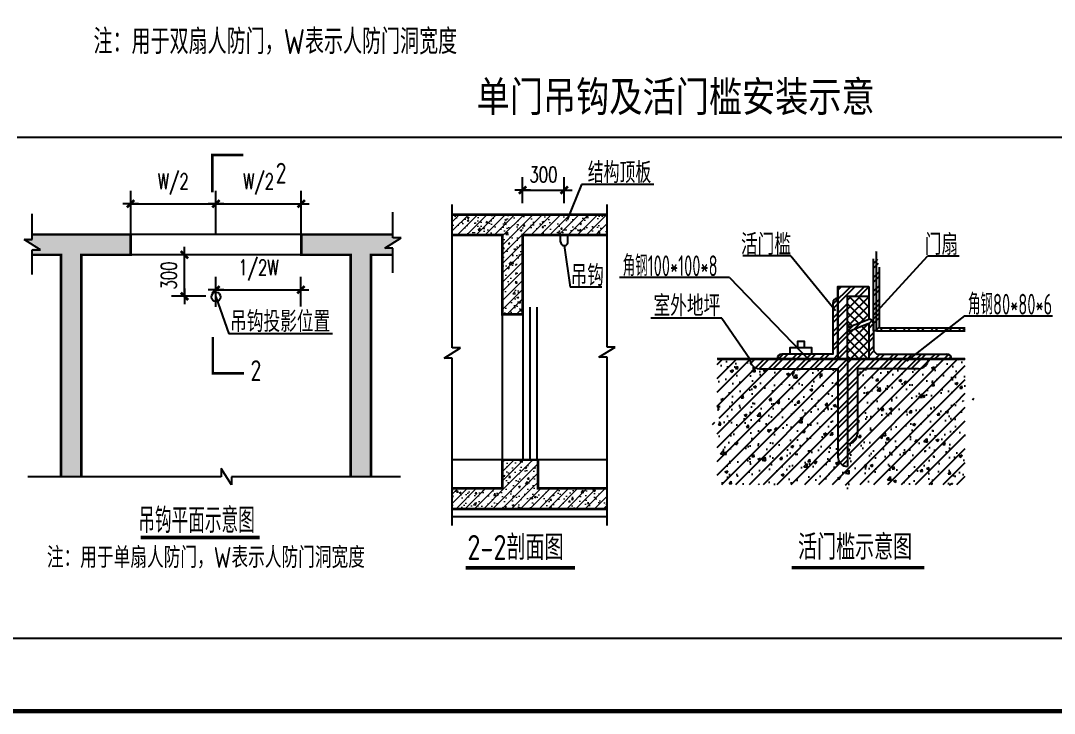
# Model space of a CAD drawing. Extents: x -473190 to 2138458, y -81875 to 2633646.
# Drawn here: x -282796 to -262968, y 135148 to 148436 of the extents above; entities that cross this region are included whole.
import ezdxf

# ---------------------------------------------------------------- set-up
doc = ezdxf.new("R2010")
doc.units = 0
doc.header["$LTSCALE"] = 1000
for name, color, linetype in [('0人防墙填充', 155, 'Continuous'), ('AXIS', 3, 'Continuous'), ('DIM_SYMB', 3, 'Continuous'), ('ECA_TK', 7, 'Continuous'), ('PUB_DIM', 3, 'Continuous'), ('PUB_TITLE', 4, 'Continuous'), ('tk', 7, 'Continuous'), ('TXT1', 3, 'Continuous'), ('ZZZ', 59, 'Continuous'), ('轮廓', 4, 'Continuous')]:
    doc.layers.add(name, color=color, linetype=linetype)
doc.layers.add('人防墙填充', color=13, linetype='Continuous', lineweight=13)
doc.styles.add('DIM_FONT', font='SIMPLEX', dxfattribs={"width": 0.7, "bigfont": 'GBCBIG'})
doc.styles.add('TSSD_Rein', font='tssdeng2.shx', dxfattribs={"width": 0.7, "bigfont": 'tssdchn.shx'})
doc.styles.add('TYDG_01', font='', dxfattribs={"width": 0.8})
doc.styles.add('TYDG_02', font='TSSDENG', dxfattribs={"width": 0.8, "bigfont": 'TSSDCHN'})
doc.styles.add('XING', font='tssdeng.shx', dxfattribs={"width": 0.7, "height": 3, "bigfont": 'HZTXT.shx'})
doc.styles.get('TYDG_01').set_extended_font_data('SimSun')
doc.dimstyles.new('DIMN', dxfattribs={"dimtxt": 300, "dimasz": 1, "dimexe": 250, "dimexo": 300, "dimgap": 150, "dimtad": 1, "dimdec": 0, "dimdsep": 46, "dimtxsty": 'DIM_FONT', "dimblk": '_DIMX', "dimcen": 0.09, "dimclrt": 7, "dimadec": 0, "dimazin": 0, "dimtfac": 1, "dimtdec": 0, "dimtix": 1, "dimtmove": 2, "dimatfit": 3, "dimldrblk": '_DIMX', "dimfxl": 0, "dimtolj": 1, "dimtzin": 0, "dimarcsym": 0})
pattern_1 = [(45, (-176907.42, 60184.25), (-88.38835, 88.38835), []), (50, (-176907.42, 60184.25), (358.6301, -31.37607), [37.5, -412.5]), (355, (-176907.42, 60184.25), (-69.3757, 376.0961), [30, -330]), (100.4514, (-176877.54, 60181.63), (289.2547, 344.7198), [31.8701, -350.57106]), (46.1842, (-176907.4, 60284.25), (533.6205, -82.7595), [56.25, -618.75]), (96.6356, (-176862.95, 60277.35), (467.3314, 487.059), [47.8051, -525.8565]), (351.1842, (-176907.4, 60284.25), (467.331, 487.0593), [45, -495]), (21, (-176857.42, 60259.25), (298.45353, -201.30945), [37.5, -412.5]), (326, (-176857.42, 60259.25), (121.6577, 362.575), [30, -330]), (71.4514, (-176832.55, 60242.47), (420.1113, 161.26525), [31.8701, -350.57106]), (37.5, (-176907.42, 60184.25), (6.07993, 166.44693), [0, -326, 0, -335, 0, -331.25]), (7.5, (-176907.42, 60184.25), (131.53477, 197.20586), [0, -191, 0, -318.5, 0, -126.25]), (327.5, (-177018.92, 60184.25), (266.91122, -11.27744), [0, -125, 0, -390, 0, -517.5]), (317.5, (-177068.92, 60184.25), (291.59308, 50.0525), [0, -162.5, 0, -259, 0, -367.5])]
pattern_2 = [(45, (0, 2e-10), (-35.355339, 35.355339), []), (45, (23.57, 2e-10), (-35.355339, 35.355339), [])]

# ---------------------------------------------------------------- blocks, each defined once
blk = doc.blocks.new('_DIMX')
blk.add_line((-150, 0), (150, 0))
at = {"const_width": 50}
blk.add_lwpolyline([(-70, -70), (70, 70)], dxfattribs=at)
blk = doc.blocks.new('554448')
h = blk.add_hatch()
h.set_pattern_fill('金属', color=155, scale=20, style=0)
h.set_pattern_definition(pattern_2)
h.paths.add_polyline_path([(-958374.4, 777910.2), (-957921.2, 777910.2), (-957921.2, 777925.2), (-958359.4, 777925.2), (-958359.4, 778236.9), (-958360.1, 778235), (-958374.4, 778316.1)])
h.paths.add_polyline_path([(-958374.4, 778316.1), (-958374.9, 778319), (-958389.4, 778278.2), (-958389.4, 777910.2), (-958374.4, 777910.2)])
h = blk.add_hatch()
h.set_pattern_fill('金属', color=8, scale=20, style=0)
h.set_pattern_definition(pattern_2)
h.paths.add_polyline_path([(-958572.4, 778077.6, 0.414214), (-958597.4, 778052.6), (-958597.4, 777791.6), (-958858.4, 777791.6, 0.414214), (-958883.4, 777766.6), (-958572.4, 777766.6)])
h.paths.add_polyline_path([(-958522.4, 777766.6), (-959022.4, 777766.6, 0.414214), (-958972.4, 777716.6), (-958572.4, 777716.6), (-958572.4, 777266.6, 0.414214), (-958522.4, 777216.6)])
h.paths.add_polyline_path([(-958522.4, 778087.4), (-958414.4, 778087.4), (-958414.4, 778137.4), (-958572.4, 778137.4), (-958572.4, 777766.6), (-958522.4, 777766.6)])
h.paths.add_polyline_path([(-958109.7, 777766.6), (-958414.4, 777766.6), (-958522.4, 777766.6), (-958522.4, 777333, 0.414214), (-958472.4, 777383), (-958472.4, 777716.6), (-958159.7, 777716.6, 0.414214)])
h.paths.add_polyline_path([(-958016.1, 777791.6), (-958364.4, 777791.6, -0.414214), (-958389.4, 777816.6), (-958389.4, 777945.6, 0.417017), (-958414.6, 777970.6), (-958522.4, 777927), (-958522.4, 777905.4), (-958414.4, 777949.1), (-958414.4, 777766.6), (-958110.2, 777766.6), (-957991.1, 777766.6, 0.414214)])
h = blk.add_hatch()
h.set_pattern_fill('ANSI37', color=256, scale=20, style=0)
h.set_pattern_definition([(45, (0, 2e-10), (-22.4506403, 22.4506403), []), (135, (0, 2e-10), (-22.4506403, -22.4506403), [])])
h.paths.add_polyline_path([(-958522.4, 777927), (-958414.4, 777970.7), (-958414.4, 778087.4), (-958522.4, 778087.4)])
h.paths.add_polyline_path([(-958414.4, 777949.1), (-958522.4, 777905.4), (-958522.4, 777766.6), (-958414.4, 777766.6)])
h = blk.add_hatch()
h.set_pattern_fill('钢筋混凝土', color=8, scale=20, style=0)
h.set_pattern_definition([(45, (0, 2e-10), (-35.355339, 35.355339), []), (50, (0, 2e-10), (143.452037, -12.550427), [15, -165]), (355, (0, 2e-10), (-27.750267, 150.438427), [12, -132]), (100.4514, (11.95, -1.05), (115.701876, 137.887908), [12.748038, -140.228422]), (46.1842, (0, 40), (213.44821, -33.103803), [22.5, -247.5]), (96.6356, (17.79, 37.24), (186.93254, 194.823574), [19.122058, -210.3426]), (351.1842, (0, 40), (186.93239, 194.82372), [18, -198]), (21, (20, 30), (119.38141, -80.523778), [15, -165]), (326, (20, 30), (48.663066, 145.030009), [12, -132]), (71.4514, (29.95, 23.29), (168.044526, 64.5061), [12.748038, -140.228422]), (37.5, (0, 2e-10), (2.431971, 66.5787708), [0, -130.4, 0, -134, 0, -132.5]), (7.5, (0, 2e-10), (52.6139075, 78.8823424), [0, -76.4, 0, -127.4, 0, -50.5]), (327.5, (-44.6, 2e-10), (106.7644872, -4.5109743), [0, -50, 0, -156, 0, -207]), (317.5, (-64.6, 2e-10), (116.637234, 20.0209965), [0, -65, 0, -103.6, 0, -147])])
edge = h.paths.add_edge_path()
edge.add_line((-958522.4, 777333), (-958522.4, 777216.6))
edge.add_arc((-958522.4, 777266.6), 50, 180, 270, ccw=False)
edge.add_line((-958572.4, 777266.6), (-958572.4, 777716.6))
edge.add_line((-958572.4, 777716.6), (-958972.4, 777716.6))
edge.add_arc((-958972.4, 777766.6), 50, 180, 270, ccw=False)
edge.add_line((-959022.4, 777766.6), (-959189.3, 777766.6))
edge.add_line((-959189.3, 777766.6), (-959189.3, 777467.6))
edge.add_line((-959189.3, 777467.6), (-959147.3, 777452.3))
edge.add_line((-959147.3, 777452.3), (-959231.3, 777437.5))
edge.add_line((-959231.3, 777437.5), (-959189.3, 777422.6))
edge.add_line((-959189.3, 777422.6), (-959189.3, 777125))
edge.add_line((-959189.3, 777125), (-958556, 777125))
edge.add_line((-958556, 777125), (-958541.1, 777167))
edge.add_line((-958541.1, 777167), (-958526.3, 777083))
edge.add_line((-958526.3, 777083), (-958511, 777125))
edge.add_line((-958511, 777125), (-957921.2, 777125))
edge.add_line((-957921.2, 777125), (-957921.2, 777521.7))
edge.add_line((-957921.2, 777521.7), (-957977.2, 777541.6))
edge.add_line((-957977.2, 777541.6), (-957865.2, 777561.3))
edge.add_line((-957865.2, 777561.3), (-957921.2, 777581.7))
edge.add_line((-957921.2, 777581.7), (-957921.2, 777766.6))
edge.add_line((-957921.2, 777766.6), (-957991.1, 777766.6))
edge.add_line((-957991.1, 777766.6), (-958109.7, 777766.6))
edge.add_arc((-958159.7, 777766.6), 50, -90, 0, ccw=False)
edge.add_line((-958159.7, 777716.6), (-958472.4, 777716.6))
edge.add_line((-958472.4, 777716.6), (-958472.4, 777383))
edge.add_arc((-958522.4, 777383), 50, -90, 0, ccw=False)
for p, q in [((-958522.4, 777927), (-958414.4, 777970.7)), ((-958522.4, 777905.4), (-958414.4, 777949.1)), ((-958389.4, 777945.6), (-958389.4, 777816.6)), ((-958374.4, 777910.2), (-958389.4, 777910.2)), ((-958374.4, 777910.2), (-957921.2, 777910.2)), ((-958359.4, 777925.2), (-957921.2, 777925.2)), ((-959022.4, 777766.6), (-959189.3, 777766.6)), ((-958364.4, 777791.6), (-958016.1, 777791.6)), ((-957991.1, 777766.6), (-958109.7, 777766.6)), ((-957991.1, 777766.6), (-957921.2, 777766.6))]:
    blk.add_line(p, q)
for points in [[(-958389.4, 777910.2), (-958389.4, 778278.2)], [(-958374.4, 777910.2), (-958374.4, 778316.1)], [(-958359.4, 777925.2), (-958359.4, 778236.9)], [(-958572.4, 778137.4), (-958572.4, 777766.6), (-958858.4, 777766.6)], [(-958572.4, 777766.6), (-958572.4, 778137.4), (-958414.4, 778137.4)], [(-958414.4, 778137.4), (-958414.4, 778087.4)], [(-958522.4, 777766.6), (-958522.4, 778087.4), (-958414.4, 778087.4)], [(-958414.4, 778087.4), (-958414.4, 777970.6)], [(-958597.4, 778052.6), (-958597.4, 777791.6), (-958858.4, 777791.6)], [(-958414.4, 777949.1), (-958414.4, 777766.6)], [(-958414.4, 777927), (-958414.4, 777766.6), (-958110.2, 777766.6)], [(-958776.3, 777825.1), (-958776.3, 777858.2), (-958744.3, 777858.2), (-958744.3, 777825.1)], [(-959022.4, 777766.6), (-958522.4, 777766.6), (-958522.4, 777216.6)], [(-958109.7, 777766.6), (-958522.4, 777766.6), (-958522.4, 777333)], [(-958972.4, 777716.6), (-958572.4, 777716.6), (-958572.4, 777266.6)], [(-958159.7, 777716.6), (-958472.4, 777716.6), (-958472.4, 777383)]]:
    blk.add_lwpolyline(points)
blk.add_lwpolyline([(-958815.6, 777791.6), (-958815.6, 777825.1), (-958707.2, 777825.1), (-958707.2, 777791.6)], close=True)
for centre, radius, start, end in [((-958572.4, 778052.6), 25, 90, 180), ((-958414.4, 777945.6), 25, 0, 90), ((-958364.4, 777816.6), 25, 180, 270), ((-958972.4, 777766.6), 50, 180, 270), ((-958858.4, 777766.6), 25, 90, 180), ((-958159.7, 777766.6), 50, 270, 0), ((-958016.1, 777766.6), 25, 0, 90), ((-958522.4, 777383), 50, 270, 0), ((-958522.4, 777266.6), 50, 180, 270)]:
    blk.add_arc(centre, radius, start, end)
blk = doc.blocks.new('10B_A1E图框')
at = {"layer": 'ECA_TK', "const_width": 0.8}
blk.add_lwpolyline([(831, 10), (831, 584), (18, 584), (18, 10)], close=True, dxfattribs=at)
blk = doc.blocks.new('A$C75D60CAB')
at = {"layer": '人防墙填充'}
h = blk.add_hatch(dxfattribs=at)
h.set_pattern_fill('钢筋混凝土', color=8, scale=50, style=0)
h.set_pattern_definition([(45, (223675.39, 161105.4), (-88.38835, 88.38835), []), (50, (223675.4, 161105.4), (358.6301, -31.37607), [37.5, -412.5]), (355, (223675.4, 161105.4), (-69.37567, 376.09607), [30, -330]), (100.4514, (223705.28, 161102.78), (289.2547, 344.71977), [31.8701, -350.57106]), (46.1842, (223675.4, 161205.4), (533.6205, -82.7595), [56.25, -618.75]), (96.6356, (223719.86, 161198.5), (467.3314, 487.0589), [47.8051, -525.8565]), (351.1842, (223675.4, 161205.4), (467.331, 487.0593), [45, -495]), (21, (223725.4, 161180.4), (298.45353, -201.30945), [37.5, -412.5]), (326, (223725.4, 161180.4), (121.65767, 362.575), [30, -330]), (71.4514, (223750.26, 161163.62), (420.1113, 161.26525), [31.8701, -350.57106]), (37.5, (223675.39, 161105.4), (6.07993, 166.446927), [0, -326, 0, -335, 0, -331.25]), (7.5, (223675.4, 161105.4), (131.53477, 197.20586), [0, -191, 0, -318.5, 0, -126.25]), (327.5, (223563.89, 161105.4), (266.91122, -11.277436), [0, -125, 0, -390, 0, -517.5]), (317.5, (223513.9, 161105.4), (291.59308, 50.0525), [0, -162.5, 0, -259, 0, -367.5])])
h.paths.add_polyline_path([(709.6, 4847.2), (709.6, 589.1), (1099.6, 589.1), (1099.6, 4847.2), (2044.4, 4847.2), (2044.4, 5237.2), (157.2, 5237.2), (157.2, 5170.6), (0, 5170.6), (314.4, 4974.2), (157.2, 4974.2), (157.2, 4847.2)])
h.paths.add_polyline_path([(5317.8, 5237.2), (5317.8, 4847.2), (6262.5, 4847.2), (6262.5, 589.1), (6652.5, 589.1), (6652.5, 4847.2), (7075.8, 4847.2), (7075.8, 4974.2), (6918.6, 4974.2), (7233, 5170.6), (7075.8, 5170.6), (7075.8, 5237.2)])
at = {"layer": 'AXIS'}
for p, q in [((157.2, 5140), (157.2, 5632.1)), ((7075.8, 5170.6), (7075.8, 5662.7)), ((7075.8, 5237.2), (2044.4, 5237.2)), ((5317.8, 5237.2), (5317.8, 4847.2)), ((6918.6, 4974.2), (7233, 5170.6)), ((7233, 5170.6), (7075.8, 5170.6)), ((0, 5140), (157.2, 5140)), ((314.4, 4943.6), (0, 5140)), ((7075.8, 4974.2), (6918.6, 4974.2)), ((7075.8, 4499.9), (7075.8, 4974.2)), ((157.2, 4469.3), (157.2, 4943.6)), ((157.2, 4943.6), (314.4, 4943.6)), ((6262.5, 4847.2), (2044.4, 4847.2)), ((6262.5, 589.1), (6262.5, 4847.2)), ((7075.8, 4847.2), (6652.5, 4847.2)), ((6652.5, 589.1), (6652.5, 4847.2)), ((3681.1, 3850.1), (3681.1, 4229.6)), ((3681.1, 4039.9), (3930.1, 3332.5)), ((5915.1, 3332.5), (3930.1, 3332.5)), ((3781.3, 746.3), (3781.3, 589.1)), ((3977.7, 431.8), (3781.3, 746.3)), ((3781.3, 589.1), (70.9, 589.1)), ((7221.4, 589.1), (3977.7, 589.1)), ((3977.7, 589.1), (3977.7, 431.8))]:
    blk.add_line(p, q, dxfattribs=at)
at = {"layer": 'AXIS', "const_width": 50, "elevation": -39227.4}
for points in [[(4208.4, 6760.6), (3610.2, 6760.6), (3610.2, 6045.2)], [(157.2, 5237.2), (2044.4, 5237.2), (2044.4, 4847.2), (1099.6, 4847.2), (1099.6, 589.1)], [(7075.8, 5237.2), (5317.8, 5237.2), (5317.8, 4847.2), (6262.5, 4847.2), (6262.5, 589.1)], [(709.6, 589.1), (709.6, 4847.2), (157.2, 4847.2)], [(6652.5, 589.1), (6652.5, 4847.2), (7075.8, 4847.2)], [(4219.1, 2572.9), (3620.9, 2572.9), (3620.9, 3269.6)]]:
    blk.add_lwpolyline(points, dxfattribs=at)
at = {"layer": 'AXIS'}
blk.add_circle((3681.1, 4039.9), 88.5, dxfattribs=at)
at = {"layer": '轮廓', "const_width": 70, "elevation": -46801.5}
blk.add_lwpolyline([(2235.2, -575.6), (4518.7, -575.6)], dxfattribs=at)
at = {"layer": 'PUB_DIM', "style": 'XING', "width": 0.8}
for s, p in [(' 吊钩投影位置', (3758.3, 3366, -39227.4)), ('2', (4342.5, 2425.4, -39227.4)), ('注：用于单扇人防门，W表示人防门洞宽度                            ', (437.5, -1159.3, -46801.5))]:
    blk.add_text(s, height=400, rotation=360, dxfattribs=at).set_placement(p)
at = {"layer": '轮廓', "style": 'TSSD_Rein', "width": 0.7}
blk.add_text('吊钩平面示意图', height=480, rotation=360, dxfattribs=at).set_placement((2191.2, -487.9, -46801.5))
at = {"layer": 'DIM_SYMB'}
for base, p1, p2, angle, location, text in [((3681.1, 5826.5), (2044.4, 4930), (3681.1, 4930), 0, (2862.7, 6205.1), 'W/2'), ((5317.8, 5826.5), (3681.1, 4930), (5317.8, 4930), 360, (4499.4, 6205.1), 'W/2'), ((3076.4, 4847.2), (3783, 4051.1), (3783, 4847.2), 90, (2776.4, 4449.1), '300'), ((5311, 4175.5), (3681.1, 3552.6), (5311, 3552.6), 0, (4496, 4554.1), '1/2W')]:
    blk.add_linear_dim(base=base, p1=p1, p2=p2, angle=angle, location=location, text=text, dimstyle='DIMN', dxfattribs=at).render()
blk = doc.blocks.new('A$C285A4F94')
at = {"layer": '人防墙填充'}
h = blk.add_hatch(dxfattribs=at)
h.set_pattern_fill('钢筋混凝土', color=8, scale=50, style=0)
h.set_pattern_definition([(45, (212240.5, 162346.62), (-88.38835, 88.38835), []), (50, (212240.5, 162346.62), (358.6301, -31.37607), [37.5, -412.5]), (355, (212240.5, 162346.62), (-69.37567, 376.09607), [30, -330]), (100.4514, (212270.4, 162344), (289.2547, 344.71977), [31.8701, -350.57106]), (46.1842, (212240.5, 162446.6), (533.6205, -82.7595), [56.25, -618.75]), (96.6356, (212284.97, 162439.7), (467.3314, 487.0589), [47.8051, -525.8565]), (351.1842, (212240.5, 162446.6), (467.331, 487.0593), [45, -495]), (21, (212290.5, 162421.62), (298.45353, -201.30945), [37.5, -412.5]), (326, (212290.5, 162421.62), (121.65767, 362.575), [30, -330]), (71.4514, (212315.38, 162404.84), (420.1113, 161.26525), [31.8701, -350.57106]), (37.5, (212240.5, 162346.62), (6.07993, 166.44693), [0, -326, 0, -335, 0, -331.25]), (7.5, (212240.5, 162346.62), (131.53477, 197.20586), [0, -191, 0, -318.5, 0, -126.25]), (327.5, (212129, 162346.62), (266.91122, -11.277436), [0, -125, 0, -390, 0, -517.5]), (317.5, (212079, 162346.62), (291.59308, 50.0525), [0, -162.5, 0, -259, 0, -367.5])])
h.paths.add_polyline_path([(1506.2, 6270.2), (3127.1, 6270.2), (3127.1, 6660.2), (157.2, 6660.2), (157.2, 6270.2), (1116.2, 6270.2), (1116.2, 4748.4), (1506.2, 4748.4)])
h = blk.add_hatch(dxfattribs=at)
h.set_pattern_fill('钢筋混凝土', color=8, scale=50, style=0)
h.set_pattern_definition(pattern_1)
h.paths.add_polyline_path([(1116.2, 1408.8), (1803.5, 1408.8), (1803.5, 1954.1), (1116.2, 1954.1)])
h = blk.add_hatch(dxfattribs=at)
h.set_pattern_fill('钢筋混凝土', color=8, scale=50, style=0)
h.set_pattern_definition(pattern_1)
h.paths.add_polyline_path([(1116.2, 1408.8), (157.2, 1408.8), (157.2, 1008.8), (3127.1, 1008.8), (3127.1, 1408.8)])
at = {"layer": 'AXIS'}
for p, q in [((2638.4, 7234), (2359.8, 6559.6)), ((4022.9, 7234), (2638.4, 7234)), ((157.2, 4101.1), (157.2, 6853.7)), ((3127.1, 4118), (3127.1, 6853.7)), ((3127.1, 6660.2), (157.2, 6660.2)), ((1116.2, 6270.2), (157.2, 6270.2)), ((1116.2, 6270.2), (1116.2, 1954.1)), ((3127.1, 6270.2), (1506.2, 6270.2)), ((1506.2, 4748.4), (1506.2, 6270.2)), ((2234.1, 6133.2), (2234.1, 6270.2)), ((2376.3, 6133.3), (2376.3, 6270.2)), ((2305.1, 6064.4), (2419, 5268.4)), ((3028.3, 5268.4), (2419, 5268.4)), ((1646, 4882.6), (1646, 1954.1)), ((1780.3, 4882.6), (1780.3, 1954.1)), ((1506.2, 4748.4), (1116.2, 4748.4)), ((1508.3, 4748.4), (1508.3, 1954.1)), ((0, 3904.7), (314.4, 4101.1)), ((314.4, 4101.1), (157.2, 4101.1)), ((2969.9, 3921.6), (3284.3, 4118)), ((3284.3, 4118), (3127.1, 4118)), ((157.2, 3904.7), (0, 3904.7)), ((157.2, 692.3), (157.2, 3904.7)), ((3127.1, 3921.6), (2969.9, 3921.6)), ((3127.1, 692.3), (3127.1, 3921.6)), ((3127.1, 1954.1), (157.2, 1954.1)), ((3127.1, 1408.8), (1803, 1408.8)), ((3127.1, 1008.8), (157.2, 1008.8)), ((3127.1, 858.8), (157.2, 858.8))]:
    blk.add_line(p, q, dxfattribs=at)
at = {"layer": 'AXIS', "const_width": 50, "elevation": -50153}
for points in [[(157.2, 6660.2), (3127.1, 6660.2)], [(3127.1, 6270.2), (1506.2, 6270.2), (1506.2, 4748.4), (1116.2, 4748.4), (1116.2, 6270.2), (157.2, 6270.2)], [(3127.1, 1008.8), (157.2, 1008.8)]]:
    blk.add_lwpolyline(points, dxfattribs=at)
at = {"layer": 'AXIS', "elevation": -50153}
blk.add_lwpolyline([(157.2, 1408.8, 50, 50, 0), (1116.2, 1408.8, 50, 50, 0), (1116.2, 1954.1, 50, 50, 0), (1803.5, 1954.1, 50, 50, 0), (1803.5, 1408.8, 50, 50, 0), (3127.1, 1408.8, 0, 0, 0)], format="xyseb", dxfattribs=at)
at = {"layer": 'AXIS'}
blk.add_arc((2305.2, 6135.5, -50153), 71.1, 178.10547, 1.79606, dxfattribs=at)
at = {"layer": 'PUB_DIM', "style": 'XING', "width": 0.8}
blk.add_text(' 吊钩', height=400, rotation=360, dxfattribs=at).set_placement((2231.9, 5290.9, -50153))
at = {"layer": 'PUB_TITLE', "color": 3, "style": 'TSSD_Rein', "width": 0.8}
blk.add_text('结构顶板', height=400, rotation=360, dxfattribs=at).set_placement((2757, 7263.8, -50153))
at = {"layer": 'DIM_SYMB'}
blk.add_linear_dim(base=(2305.2, 7128.4), p1=(1506.2, 6579.2), p2=(2305.2, 6579.2), angle=0, location=(1905.7, 7428.4), text='300', dimstyle='DIMN', dxfattribs=at).render()

msp = doc.modelspace()

# ---------------------------------------------------------------- linework, layer by layer
at = {"layer": 'AXIS'}
for p, q in [((-268019.9, 143922.1, 93613), (-268942.4, 143922.1, 93613)), ((-268019.9, 143922.1, 93613), (-267163.5, 142872.8)), ((-266434.5, 142786.4, -46943.6), (-265399.4, 143920, 46669.4)), ((-264790.1, 143920, 46669.4), (-265399.4, 143920, 46669.4)), ((-269197.5, 143511.1), (-271312, 143511.1)), ((-269197.5, 143511.1), (-267651.6, 141901.6)), ((-264688.4, 142774), (-265800.5, 141901.6)), ((-264688.4, 142774), (-263002, 142774)), ((-269348.9, 142725.9), (-270705.5, 142725.9)), ((-269348.9, 142725.9, -3580.2), (-268808.4, 141946.5, -46943.6))]:
    msp.add_line(p, q, dxfattribs=at)
at = {"layer": 'AXIS', "const_width": 50, "elevation": -46943.6}
msp.add_lwpolyline([(-269434.3, 141946.5), (-264678.9, 141946.5)], dxfattribs=at)
at = {"layer": 'TXT1', "const_width": 70}
for points in [[(-274257.3, 137936.1), (-272163.6, 137936.1)], [(-268008.9, 137942.2), (-265459.6, 137942.2)]]:
    msp.add_lwpolyline(points, dxfattribs=at)
at = {"layer": 'ZZZ'}
for p, q in [((-282861.7, 146199.3), (-257361.7, 146199.3)), ((-306461.7, 136587.8), (-257361.7, 136587.8))]:
    msp.add_line(p, q, dxfattribs=at)

# ---------------------------------------------------------------- block references
at = {"xscale": 3.75, "yscale": 3.75, "zscale": 3.75}
msp.add_blockref('554448', (3327525.7, -2774678.4, -46943.6), dxfattribs=at)
at = {"layer": '0人防墙填充'}
for name, p in [('A$C75D60CAB', (-282730.3, 139097)), ('A$C285A4F94', (-274673.5, 138056.4))]:
    msp.add_blockref(name, p, dxfattribs=at)
at = {"layer": 'tk', "linetype": 'ByBlock', "xscale": 100, "yscale": 100, "zscale": 100}
msp.add_blockref('10B_A1E图框', (-333861.7, 134187.8), dxfattribs=at)

# ---------------------------------------------------------------- texts
at = {"layer": 'PUB_DIM', "style": 'XING'}
for s, width, p in [('2', 0.8, (-277905.3, 145309.8, -39227.4)), ('活门槛', 0.8, (-268979.6, 143944.6, 43460)), ('门扇', 0.8, (-265453.3, 143942.5, -3483.6)), ('角钢100*100*8', 0.6, (-271248, 143533.6, -50153)), ('室外地坪', 0.8, (-270656.1, 142766.1, -71587)), ('角钢80*80*6', 0.6, (-264624.4, 142796.5, -50153))]:
    msp.add_text(s, height=400, rotation=360, dxfattribs=dict(at, width=width)).set_placement(p)
at = {"layer": 'TXT1', "style": 'TYDG_02', "width": 0.8}
for s, p in [('注：用于双扇人防门，W表示人防门洞宽度                            ', (-281398.7, 147795.7)), ('2-2剖面图', (-274226.9, 138090.3, -47626.5)), ('活门槛示意图', (-267884.3, 138095.7))]:
    msp.add_text(s, height=480, rotation=360, dxfattribs=at).set_placement(p)
at = {"layer": 'TXT1', "style": 'TYDG_01', "width": 0.8}
msp.add_text('单门吊钩及活门槛安装示意', height=583.2, dxfattribs=at).set_placement((-274050.1, 146689))

doc.saveas('drawing.dxf')
